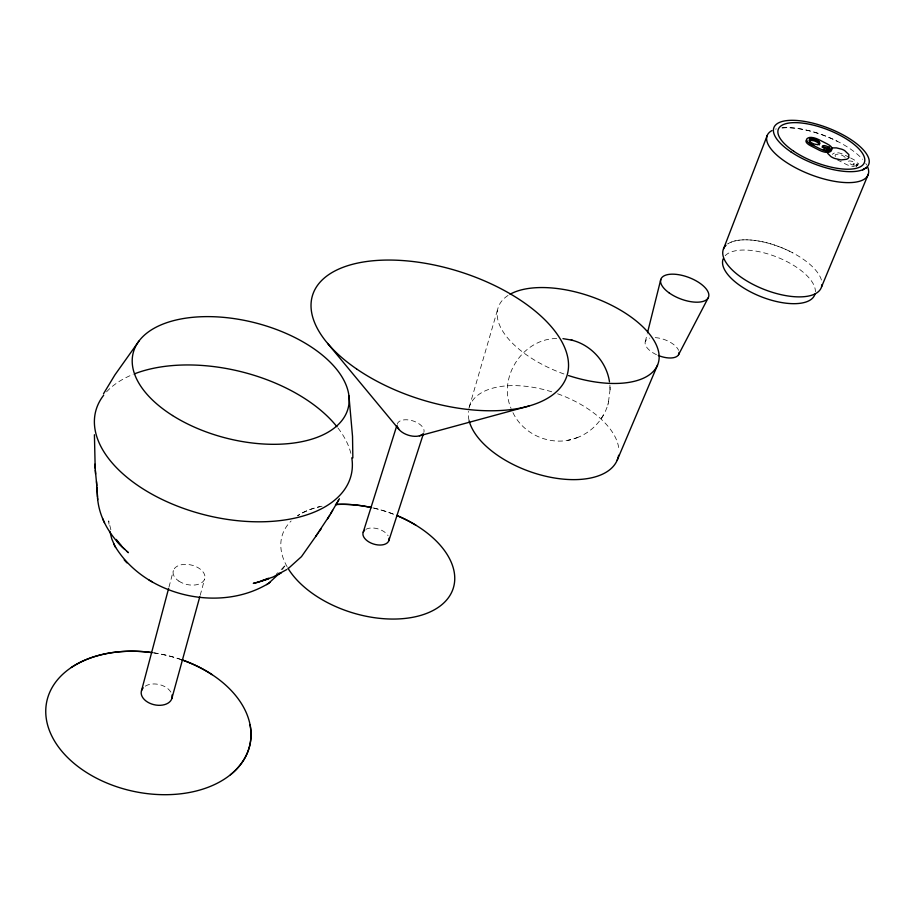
<?xml version="1.0" encoding="UTF-8"?>
<svg xmlns="http://www.w3.org/2000/svg" width="915" height="915" viewBox="0 0 915 915"><rect width="100%" height="100%" fill="white"/><g stroke="black" fill="none" stroke-linecap="round" stroke-linejoin="round"><path stroke-width="0.69" stroke-dasharray="4.58 3.43" d="M610.088 389.39L608.349 402.955M645.258 341.707L647.271 333.655M168.978 587.087L173.37 570.514M200.179 595.345L204.708 578.84M576.564 437.873C591.708 432.418 603.843 419.344 608.109 403.824M607.777 405.048L608.692 401.731M469.292 406.981L498.103 307.749M601.475 418.247L602.15 417.16M602.608 416.428L603.282 415.33M282.38 569.519L285.72 564.692L279.51 571.463M276.627 573.739L278.103 572.618M512.96 412.654C523.689 435.437 552.557 447.08 576.084 438.045M574.872 438.491L577.822 437.416M567.769 440.275L569.027 440.024M569.324 439.955L570.663 439.68M556.697 338.504C522.831 338.653 497.52 377.369 511.085 408.467M849.372 157.369L844.431 154.841A8.498 3.225 21.4 0 0 833.954 153.194L832.947 153.857A8.51 3.225 21.4 0 0 832.433 154.429M850.618 157.998L853.089 159.256A8.521 3.225 21.5 0 1 857.275 162.39M837.168 159.748L845.883 164.208A8.521 3.237 21.5 0 0 854.324 166.404M845.174 157.46L844.602 156.877A5.17 1.956 21.4 0 0 840.187 154.612L837.614 154.2A6.485 2.459 21.4 0 0 835.166 155.859L835.635 156.705M110.875 529.819L108.691 520.875L109.171 526.525M609.893 385.135L610.099 390.659M610.053 387.262L610.065 388.509M106.54 391.849A131.657 73.863 14 0 1 133.19 374.349M337.978 428.014A131.657 73.863 14 0 1 351.12 454.366M145.268 686.159A15.681 10.397 12.2 0 1 171.437 693.215M153.766 652.864A103.841 69.963 11.9 0 1 181.319 659.635M153.514 652.83A103.864 69.986 11.9 0 1 180.598 659.383M821.43 280.07A52.578 22.623 21.5 0 0 779.809 246.97A52.578 22.623 21.5 0 0 727.711 243.962A52.601 22.635 21.5 0 1 792.802 252.872M782.314 127.883A54.134 20.668 21.2 0 1 862.548 159.313M865.807 163.533A54.134 20.668 21.2 0 1 866.677 164.986M775.531 129.129A54.145 20.679 21.2 0 1 776.355 128.901M781.868 127.928A54.145 20.679 21.2 0 1 837.763 141.528M854.45 165.123A4.095 1.556 21.6 0 1 848.891 162.927A4.095 1.556 21.6 0 1 850.069 160.96A4.095 1.556 21.6 0 1 855.479 163.419M854.198 164.872A1.704 0.652 21.6 0 1 853.226 163.877A1.704 0.652 21.6 0 1 854.381 163.636M725.183 255.708A49.181 21.342 21.5 0 1 777.27 257.195A49.181 21.342 21.5 0 1 815.356 291.759M469.04 420.237A78.621 41.301 19.6 0 1 468.377 411.35M468.892 408.399A78.621 41.301 19.6 0 1 551.734 391.803M557.635 393.782A78.621 41.301 19.6 0 1 618.895 449.814M563.926 373.983A84.74 41.015 19.6 0 1 508.854 294.95M656.467 354.688A17.9 8.532 20.8 0 1 649.867 338.093M655.209 337.646A17.9 8.532 20.8 0 1 678.587 350.331M397.247 424.308A13.919 7.514 17.4 0 1 412.699 420.82A13.919 7.514 17.4 0 1 423.828 432.429M365.886 529.339A13.508 7.903 17.2 0 1 388.074 535.698M287.104 566.694A89.533 53.333 17.1 0 1 291.142 521.001M322.034 506.212A89.533 53.333 17.1 0 0 297.581 515.785A89.533 53.333 17.1 0 1 320.021 506.647M373.206 507.939A89.533 53.333 17.1 0 1 394.365 514.516M373.995 508.145A89.533 53.333 17.1 0 1 394.742 514.688M178.837 581.094A16.23 9.974 13.2 0 0 204.754 578.68A16.23 9.974 13.2 0 0 183.458 564.441A16.23 9.974 13.2 0 0 178.837 581.094"/><path stroke-width="1.37" d="M352.847 457.935L352.527 436.375L348.935 395.852M827.332 150.952L827.858 153.548L830.9 156.556A8.063 3.054 21.4 0 0 834.491 158.409L841.045 159.931L846.592 159.279A20.61 7.789 21.3 0 0 848.605 157.906L848.88 154.612L844.637 150.563A8.018 3.02 21.4 0 0 841.846 149.237L836.402 147.887L831.941 147.898M647.603 332.305L660.79 279.475M141.528 690.642L168.612 588.471M171.848 698.5L199.802 596.717M363.221 532.187L396.607 426.299M388.818 540.742L423.393 433.79M723.49 248.96L767.262 135.42M823.123 149.58A4.072 1.544 21.2 0 0 828.144 151.158L828.269 149.465A1.693 0.641 21.3 0 1 827.435 148.299A1.693 0.641 21.3 0 1 829.539 148.63L829.402 150.323M857.504 165.077L858.11 163.613M821.556 286.841L868.358 174.067M617.202 460.176L657.576 364.982M678.575 354.665L708.21 297.832M103.498 393.782L114.901 374.921L138.988 341.032M339.419 498.744L330.544 513.887M335.599 505.297L338.584 500.219M315.606 536.522L329.64 515.385M327.57 518.874L332.637 510.353M317.94 533.273L301.481 556.629L288.522 568.307M318.923 531.889L321.291 528.596M279.544 573.236L268.713 583.232M865.624 168.188L866.585 167.434L862.605 169.79L863.909 169.206M114.798 545.878C144.273 595.585 218.914 613.405 268.164 583.61M266.723 584.628L270.188 582.192M286.818 569.507L273.082 576.999L257.916 582.18M277.154 575.077L279.098 574.06M279.292 573.945L281.271 572.893M268.358 578.291L260.157 581.505M264.469 580.27L268.77 578.738M255.64 582.798L259.929 581.688M419.447 435.826L528.939 406.031M257.584 582.329L253.306 583.381L255.194 582.924M562.977 338.642L571.669 340.106M572.515 340.334C591.559 345.355 606.645 362.317 609.481 381.795M571.28 340.003L572.813 340.403M819.188 141.573L818.124 141.024A8.464 3.191 21.1 0 0 809.329 138.863M828.144 151.158L827.686 150.929A1.693 0.641 21.3 0 1 826.771 149.82A1.693 0.641 21.3 0 1 828.521 149.9M149.134 580.133L152.165 581.826M126.956 551.402L128.397 552.683L121.638 546.404M809.5 143.106L809.798 143.403A5.147 1.944 21.1 0 0 813.652 145.485M124.875 549.457C110.166 536.167 99.117 517.89 97.528 497.829M116.262 539.438L121.615 546.152M124.211 559.889L126.922 562.874M116.948 541.337L118.435 542.984M118.55 543.098L120.002 544.711M120.094 544.482L121.535 546.106M327.639 343.422L399.054 429.524M109.869 531.363L111.756 538.844L114.524 545.294M113.723 543.682L115.576 547.456M102.572 518.508L103.429 520.418M103.658 520.921L104.504 522.797M96.784 485.488L95.309 470.036M97.459 496.902L96.921 487.318L97.711 499.739M96.51 481.565L97.196 491.195M94.417 434.751L95.194 468.308M94.908 464.214L95.595 474.073M351.795 457.797A131.657 73.863 14 0 1 205.017 514.928A131.657 73.863 14 0 1 103.669 395.234M134.757 373.732A131.657 73.863 14 0 1 336.972 426.745M172.009 695A15.681 10.397 12.2 0 1 153.743 704.63A15.681 10.397 12.2 0 1 143.209 687.817M181.319 659.635A103.841 69.963 11.9 0 1 223.157 779.9A103.841 69.963 11.9 0 1 53.402 739.057A103.841 69.963 11.9 0 1 152.359 652.658M71.347 667.458A103.875 69.998 11.9 0 1 150.746 652.441M183.217 660.298A103.875 69.998 11.9 0 1 212.086 674.652M250.012 724.657A103.875 69.998 11.9 0 1 230.408 774.788M821.956 284.622A52.601 22.635 21.5 0 1 762.47 288.763A52.601 22.635 21.5 0 1 726.03 245.277M867.786 167.342A54.145 20.679 21.2 0 1 811.411 174.914A54.145 20.679 21.2 0 1 771.311 130.937A54.145 20.679 21.2 0 1 771.951 130.593M831.22 149.076A8.475 3.203 21.2 0 1 830.866 151.227L829.871 151.89A8.475 3.214 21.2 0 1 819.337 150.232L810.69 145.817A8.464 3.203 21.1 0 1 806.607 140.006M829.173 146.926A8.475 3.203 21.2 0 1 829.711 147.349M819.291 144.936A6.451 2.436 21.1 0 0 819.257 144.444L818.239 143.026A5.147 1.944 21.1 0 0 813.87 140.784L811.296 140.372A6.451 2.436 21.1 0 0 809.26 140.773M822.196 147.224A4.072 1.544 21.2 0 1 828.544 149.053M828.727 149.694A4.072 1.544 21.2 0 1 822.779 147.326A4.072 1.544 21.2 0 1 825.17 145.748A4.072 1.544 21.2 0 1 829.985 148.859M814.99 294.058A49.181 21.342 21.5 0 1 762.012 297.066A49.181 21.342 21.5 0 1 723.216 258.762M618.632 455.247A78.644 41.312 19.6 0 1 546.083 476.326A78.644 41.312 19.6 0 1 469.132 420.809M510.032 294.264A84.74 41.015 19.6 0 1 611.254 305.118A84.74 41.015 19.6 0 1 656.238 367.613A84.74 41.015 19.6 0 1 568.57 375.573M679.079 352.366A17.9 8.532 20.8 0 1 658.274 355.466M422.673 434.122A13.919 7.514 17.4 0 1 408.113 435.128A13.919 7.514 17.4 0 1 397.213 425.818M389.035 538.169A13.508 7.915 17.2 0 1 373.366 543.968A13.508 7.915 17.2 0 1 364.593 530.243M396.584 515.431A89.533 53.333 17.1 0 1 431.423 611.312A89.533 53.333 17.1 0 1 287.916 568.181M335.462 504.508A89.533 53.333 17.1 0 1 370.758 507.402M336.914 504.451A89.533 53.333 17.1 0 1 371.639 507.608M396.973 515.591A89.533 53.333 17.1 0 1 415.89 525.199M856.875 164.46L856.268 165.935L856.875 164.46M831.461 149.763L830.454 150.426A8.487 3.203 21.2 0 1 819.92 148.768L811.273 144.353A8.475 3.203 21.1 0 1 807.19 138.542L808.208 137.902A8.464 3.191 21.1 0 1 818.696 139.572L827.297 143.952A8.475 3.203 21.2 0 1 831.461 149.763M264.481 580.03L262.411 580.773L264.481 580.03M817.358 144.593L814.773 144.181A5.147 1.944 21.1 0 1 810.37 141.939L809.363 140.51A6.451 2.436 21.1 0 1 811.88 138.92L814.453 139.332A5.147 1.944 21.1 0 1 818.833 141.562L819.851 142.98A6.451 2.436 21.1 0 1 817.347 144.593M172.535 415.524A110.967 59.441 14.4 0 0 347.872 409.131A110.967 59.441 14.4 0 0 201.666 316.727A110.967 59.441 14.4 0 0 172.535 415.524M790.812 151.799A50.863 19.226 21.2 0 0 868.587 164.746A50.863 19.226 21.2 0 0 804.548 121.421A50.863 19.226 21.2 0 0 790.812 151.799M793.591 151.147A46.15 17.442 21.2 0 0 864.206 162.962A46.15 17.442 21.2 0 0 806.195 123.651A46.15 17.442 21.2 0 0 793.591 151.147M669.117 292.869A25.448 11.483 20.7 0 0 708.485 297.249A25.448 11.483 20.7 0 0 676.517 274.397A25.448 11.483 20.7 0 0 669.117 292.869M356.553 368.917A133.418 66.784 17.6 0 0 566.476 377.14A133.418 66.784 17.6 0 0 396.287 260.203A133.418 66.784 17.6 0 0 356.553 368.917"/></g></svg>
